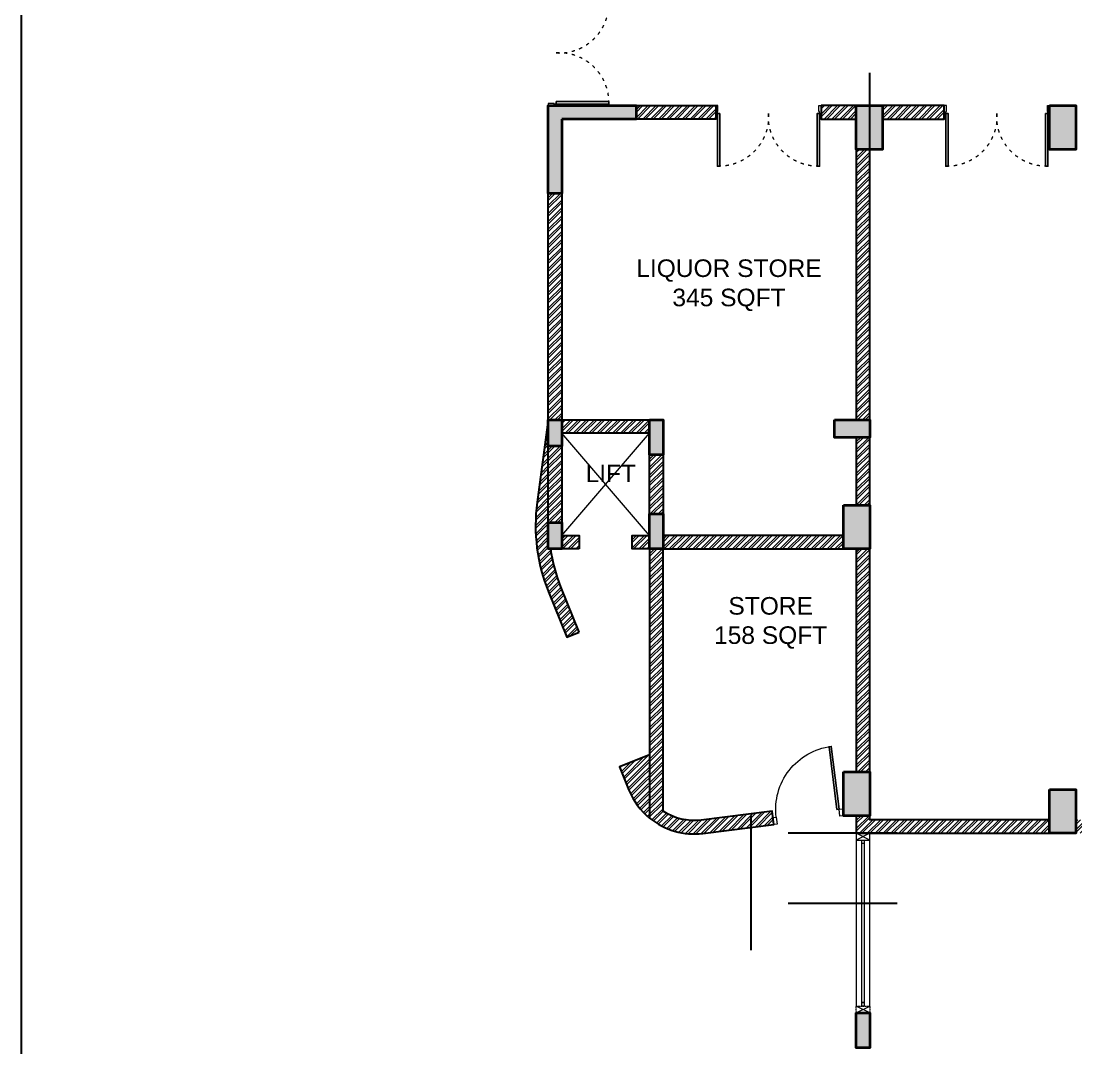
# Model space of a CAD drawing. Header units: millimetres. Extents: x 149548 to 2069915, y -1587483 to -1219800.
# Drawn here: x 1918580 to 1936592, y -1379763 to -1362230 of the extents above; entities that cross this region are included whole.
import ezdxf

# ---------------------------------------------------------------- set-up
doc = ezdxf.new("R2010")
doc.units = ezdxf.units.MM
doc.header["$MEASUREMENT"] = 0
doc.linetypes.add('ACAD_ISO03W100', pattern=[30, 12, -18])
doc.linetypes.add('HIDDEN', pattern=[0.375, 0.25, -0.125])
for name, color, linetype, lineweight in [('BRICK WALL_MOFA', 8, 'Continuous', 30), ('CONCRETE_MOFA', 230, 'Continuous', 40), ('DIMENSION_MOFA', 62, 'HIDDEN', 15), ('DOOR FRAME_MOFA', 42, 'Continuous', 15), ('DOOR SWING_MOFA', 49, 'ACAD_ISO03W100', 5), ('ELEV_GRADE 2_MOFA', 37, 'Continuous', 9), ('NEW BLOCK WORK', 126, 'Continuous', 30), ('TEXT_MOFA', 222, 'Continuous', 18)]:
    doc.layers.add(name, color=color, linetype=linetype, lineweight=lineweight)
doc.layers.add('DOOR  MOFA', color=7, linetype='Continuous')
doc.layers.add('DOOR_MOFA', color=7, linetype='Continuous')
doc.layers.add('HATCH SOLID_MOFA', color=7, linetype='Continuous', lineweight=5, true_color=0x9c9c9c)
doc.layers.add('HATCH_LIGHT_MOFA', color=7, linetype='Continuous', lineweight=5, true_color=0x5b5b5b)
doc.layers.add('WINDOW FRAME_MOFA', color=19, linetype='Continuous', lineweight=15, transparency=0.4)
doc.styles.add('1-100', font='arial.ttf', dxfattribs={"height": 400})
pattern_1 = [(45, (742592.7308303092, -352676.826854702), (-67.35192090801866, 67.35192090801866), []), (45, (742637.6321303092, -352676.826854702), (-67.35192090801866, 67.35192090801866), [])]

# ---------------------------------------------------------------- blocks, each defined once
blk = doc.blocks.new('*U141')
at = {"layer": 'DOOR  MOFA'}
for points in [[(0, 1970), (-1000, 1970), (-1000, 1923.333333333372), (0, 1923.333333333372)], [(0, 30), (-1000, 30), (-1000, 76.66666666662786), (0, 76.66666666662786)]]:
    blk.add_lwpolyline(points, close=True, dxfattribs=at)
at = {"layer": 'DOOR FRAME_MOFA'}
for p, q in [((0, 2000), (150, 2000)), ((0, 0), (150, 0))]:
    blk.add_line(p, q, dxfattribs=at)
at = {"layer": 'DOOR FRAME_MOFA', "ltscale": 5}
for points in [[(0, 2000), (0, 1970), (40.00000000023283, 1970), (40.00000000023283, 1958), (150, 1958), (150, 2000)], [(0, 0), (0, 30), (40.00000000023283, 30), (40.00000000023283, 42), (150, 42), (150, 0)]]:
    blk.add_lwpolyline(points, dxfattribs=at)
at = {"layer": 'DOOR SWING_MOFA', "linetype": 'ACAD_ISO03W100', "ltscale": 5}
for centre, radius, start, end in [((-57.28539328603074, 1941.271613175049), 943.0131844534541, 178.558153858633, 273.4827013654905), ((-57.28539328603074, 58.72838682495058), 943.0131844534537, 86.51729863450956, 181.441846141367)]:
    blk.add_arc(centre, radius, start, end, dxfattribs=at)
blk = doc.blocks.new('*U190')
at = {"layer": 'DOOR  MOFA'}
for points in [[(0, 1970), (-1000, 1970), (-1000, 1923.333333333372), (0, 1923.333333333372)], [(0, 30), (-1000, 30), (-1000, 76.66666666662786), (0, 76.66666666662786)]]:
    blk.add_lwpolyline(points, close=True, dxfattribs=at)
at = {"layer": 'DOOR FRAME_MOFA'}
for p, q in [((0, 2000), (150, 2000)), ((0, 0), (150, 0))]:
    blk.add_line(p, q, dxfattribs=at)
at = {"layer": 'DOOR FRAME_MOFA', "ltscale": 5}
for points in [[(0, 2000), (0, 1970), (40.00000000023283, 1970), (40.00000000023283, 1958), (150, 1958), (150, 2000)], [(0, 0), (0, 30), (40.00000000023283, 30), (40.00000000023283, 42), (150, 42), (150, 0)]]:
    blk.add_lwpolyline(points, dxfattribs=at)
at = {"layer": 'DOOR SWING_MOFA', "linetype": 'ACAD_ISO03W100', "ltscale": 5}
for centre, radius, start, end in [((-57.28539328603074, 1941.271613175049), 943.0131844534541, 178.5581538586324, 273.4827013654905), ((-57.28539328603074, 58.72838682495058), 943.0131844534537, 86.51729863450953, 181.4418461413676)]:
    blk.add_arc(centre, radius, start, end, dxfattribs=at)
blk = doc.blocks.new('*U191')
at = {"layer": 'DOOR FRAME_MOFA'}
for points in [[(-950, -50), (-1000, -50), (-1000, -150), (-950, -150)], [(0, -50), (-50, -50), (-50, -150), (0, -150)]]:
    blk.add_lwpolyline(points, close=True, dxfattribs=at)
at = {"layer": 'DOOR SWING_MOFA', "linetype": 'Continuous', "ltscale": 0.01}
blk.add_arc((-50.00039734644815, -150.0003973463317), 899.9996026537049, 179.9999747069557, 270.0000252930442, dxfattribs=at)
at = {"layer": 'DOOR_MOFA'}
blk.add_lwpolyline([(-50, -150), (-80, -150), (-80, -1050), (-50, -1050)], close=True, dxfattribs=at)
blk = doc.blocks.new('AL FRAME 50X100_MOFA^-flat-17')
blk.add_lwpolyline([(247.25, 0), (17.25, 0), (17.25, 115), (247.25, 115)], close=True)
at = {"layer": 'HATCH_LIGHT_MOFA'}
for p, q in [((247.25, 0), (17.25, 115)), ((17.25, 0), (247.25, 115))]:
    blk.add_line(p, q, dxfattribs=at)
blk = doc.blocks.new('FIXED WINDOW_MOFA^2')
at = {"layer": 'ELEV_GRADE 2_MOFA'}
blk.add_lwpolyline([(-6753.34101003455, 11489.59617654956), (-6753.34101003455, 11547.09617654956), (-6711.94101003441, 11547.09617654956), (-6711.94101003441, 11489.59617654956)], close=True, dxfattribs=at)
at = {"layer": 'WINDOW FRAME_MOFA'}
for points in [[(-6617.641010034597, 11489.59617654956), (-6617.641010034597, 14439.39618083497), (-6847.641010034597, 14439.39618083497), (-6847.641010034597, 11489.59617654956)], [(-6617.640984382015, 14439.39618083497), (-6847.640984382015, 14324.39618083497), (-6617.640984382015, 14324.39618083497), (-6847.640984382015, 14439.39618083497)], [(-6711.94101003441, 14324.39618083497), (-6711.94101003441, 11547.09617654956), (-6753.34101003455, 11547.09617654956), (-6753.34101003455, 14324.39618083497)]]:
    blk.add_lwpolyline(points, dxfattribs=at)
blk.add_lwpolyline([(-6753.340984381968, 14266.89618083497), (-6753.340984381968, 14324.39618083497), (-6711.940984381828, 14324.39618083497), (-6711.940984381828, 14266.89618083497)], close=True, dxfattribs=at)
at = {"layer": 'DIMENSION_MOFA'}
blk.add_blockref('AL FRAME 50X100_MOFA^-flat-17', (-6864.891010034597, 11374.59617654956), dxfattribs=at)

msp = doc.modelspace()

# ---------------------------------------------------------------- hatches: boundary and pattern name
at = {"layer": 'HATCH SOLID_MOFA'}
h = msp.add_hatch(dxfattribs=at)
h.set_pattern_fill('ANSI32', color=256, scale=10)
h.set_pattern_definition(pattern_1)
h.paths.add_polyline_path([(1927812.07479021, -1369038.301634466), (1927812.074790265, -1365173.301634466), (1927582.07479021, -1365173.301634466), (1927582.07479021, -1369038.301634466)])
h.paths.add_polyline_path([(1930442.07479021, -1363673.301634466), (1929082.074790211, -1363673.301634466), (1929082.074790211, -1363903.301634466), (1930442.07479021, -1363903.301634466), (1930442.07479021, -1363803.301634466)])
h = msp.add_hatch(dxfattribs=at)
h.set_pattern_fill('ANSI32', color=256, scale=10)
h.set_pattern_definition(pattern_1)
h.paths.add_polyline_path([(1932842.07479021, -1363673.301634466), (1932242.07479021, -1363673.301634466), (1932242.07479021, -1363903.301634466), (1932842.07479021, -1363903.301634466)])
h = msp.add_hatch(dxfattribs=at)
h.set_pattern_fill('ANSI32', color=256, scale=10)
h.set_pattern_definition(pattern_1)
h.paths.add_polyline_path([(1934342.074790265, -1363673.301634468), (1933292.074790265, -1363673.301634466), (1933292.074790265, -1363903.301634466), (1934342.074790265, -1363903.301634468)])
h = msp.add_hatch(dxfattribs=at)
h.set_pattern_fill('ANSI32', color=256, scale=10)
h.set_pattern_definition(pattern_1)
h.paths.add_polyline_path([(1933072.07479021, -1364423.301634468), (1932842.07479021, -1364423.301634468), (1932842.07479021, -1369038.301634466), (1933072.07479021, -1369038.301634466)])
h = msp.add_hatch(dxfattribs=at)
h.set_pattern_fill('ANSI32', color=256, scale=10)
h.set_pattern_definition(pattern_1)
edge = h.paths.add_edge_path()
edge.add_line((1927392.053004344, -1370446.998157381), (1927581.952068498, -1369038.285091184))
edge.add_line((1927581.952068498, -1369038.285091184), (1927582.07479021, -1369488.301634466))
edge.add_line((1927582.07479021, -1369488.301634466), (1927582.07479021, -1371243.301634466))
edge.add_line((1927582.07479021, -1371243.301634466), (1927623.5439137, -1371243.301634466))
edge.add_arc((1930365.166915981, -1370847.80419779), 2770.002691163075, 188.2086708239742, 202.0969993866891)
edge.add_line((1927798.625540951, -1371889.812009331), (1927585.525100513, -1371976.332104703))
edge.add_arc((1930365.161099465, -1370847.78271656), 3000.000001357815, 172.3226251040928, 202.0974563341272, ccw=False)
edge = h.paths.add_edge_path()
edge.add_line((1929542.074764503, -1375722.196904646), (1929542.074764503, -1371243.301634468))
edge.add_line((1929542.074764503, -1371243.301634468), (1929312.074764503, -1371243.301634468))
edge.add_line((1929312.074764503, -1371243.301634468), (1929312.074764503, -1375838.545175384))
edge.add_arc((1930071.489369523, -1374909.41146182), 1200.000000000097, 230.7396279160825, 277.1631962533581)
edge.add_line((1930221.124481071, -1376100.045466622), (1931431.440785463, -1375947.93674599))
edge.add_line((1931431.440785463, -1375947.93674599), (1931402.760722472, -1375719.731895058))
edge.add_line((1931402.760722472, -1375719.731895058), (1930192.444417962, -1375871.84061571))
edge.add_arc((1930071.48936946, -1374909.411461829), 969.9999999990829, 236.9214534767004, 277.1631962534019, ccw=False)
edge = h.paths.add_edge_path()
edge.add_line((1929312.074764503, -1374756.781619495), (1928798.968379944, -1374965.103301348))
edge.add_line((1928798.968379944, -1374965.103301348), (1928959.632946142, -1375360.826230948))
edge.add_arc((1930071.489369524, -1374909.411461819), 1200.000000001505, 202.0971994010804, 230.7396279160468)
edge.add_line((1929312.074764503, -1375838.545175384), (1929312.074764503, -1375512.892578166))
edge.add_line((1929312.074764503, -1375512.892578166), (1929312.074764503, -1375274.305066851))
edge.add_line((1929312.074764503, -1375274.305066851), (1929312.074764503, -1374756.781619495))
h.paths.add_polyline_path([(1927898.965101335, -1372748.361038339), (1928112.070915805, -1372661.839874261), (1927798.625540952, -1371889.812009331), (1927585.520114468, -1371976.334129068)])
h = msp.add_hatch(dxfattribs=at)
h.set_pattern_fill('ANSI32', color=256, scale=10)
h.set_pattern_definition(pattern_1)
h.paths.add_polyline_path([(1929312.07479021, -1369038.301634466), (1927812.07479021, -1369038.301634466), (1927812.07479021, -1369268.301634466), (1929312.07479021, -1369268.301634466)])
h = msp.add_hatch(dxfattribs=at)
h.set_pattern_fill('ANSI32', color=256, scale=10)
h.set_pattern_definition(pattern_1)
h.paths.add_polyline_path([(1933072.07479021, -1371243.301634468), (1932842.07479021, -1371243.301634468), (1932842.07479021, -1375048.301634468), (1933072.07479021, -1375048.301634468)])
h.paths.add_polyline_path([(1932842.07479021, -1369338.301634468), (1932842.07479021, -1370493.301634468), (1933072.07479021, -1370493.301634468), (1933072.07479021, -1369338.301634468)])
h = msp.add_hatch(dxfattribs=at)
h.set_pattern_fill('ANSI32', color=256, scale=10)
h.set_pattern_definition(pattern_1)
h.paths.add_polyline_path([(1927582.07479021, -1369488.301634466), (1927812.07479021, -1369488.301634466), (1927812.07479021, -1370793.301634466), (1927582.07479021, -1370793.301634466), (1927582.07479021, -1369690.801634466)])
h = msp.add_hatch(dxfattribs=at)
h.set_pattern_fill('ANSI32', color=256, scale=10)
h.set_pattern_definition(pattern_1)
h.paths.add_polyline_path([(1929312.07479021, -1369638.301634468), (1929312.07479021, -1370643.301634468), (1929542.074790259, -1370643.301634468), (1929542.074790265, -1369638.301634468)])
h = msp.add_hatch(dxfattribs=at)
h.set_pattern_fill('ANSI32', color=256, scale=10)
h.set_pattern_definition(pattern_1)
h.paths.add_polyline_path([(1929012.07479021, -1371013.301634467), (1929012.07479021, -1371243.301634467), (1929312.07479021, -1371243.301634466), (1929312.07479021, -1371013.301634466)])
h.paths.add_polyline_path([(1928112.07479021, -1371243.301634466), (1928112.07479021, -1371013.301634466), (1927812.07479021, -1371013.301634466), (1927812.07479021, -1371243.301634466)])
h = msp.add_hatch(dxfattribs=at)
h.set_pattern_fill('ANSI32', color=256, scale=10)
h.set_pattern_definition([(45, (2011383.146507364, -1368849.381890704), (-67.35192090801866, 67.35192090801866), []), (45, (2011428.047807364, -1368849.381890704), (-67.35192090801866, 67.35192090801866), [])])
h.paths.add_polyline_path([(1929542.074764503, -1371243.301634468), (1932622.074790265, -1371243.301634468), (1932622.074790265, -1371013.301634468), (1929542.074764503, -1371013.301634468)])
h = msp.add_hatch(dxfattribs=at)
h.set_pattern_fill('ANSI32', color=256, scale=10)
h.set_pattern_definition(pattern_1)
h.paths.add_polyline_path([(1932842.07479021, -1376098.301634468), (1936142.074790265, -1376098.301634468), (1936142.074777438, -1375868.301634468), (1933072.074777384, -1375868.301634468), (1933072.074764557, -1375798.301647265), (1932842.074764557, -1375798.301621613)])
h.paths.add_polyline_path([(1938842.074764557, -1376098.301634468), (1938842.074764557, -1375868.301634468), (1936592.074790265, -1375868.301634468), (1936592.074790265, -1376098.301634468)])
h.paths.add_polyline_path([(1939667.074777411, -1376098.301634468), (1939667.074777411, -1375868.301634468), (1939292.074790265, -1375868.301634468), (1939292.074790265, -1376098.301634468)])
h.paths.add_polyline_path([(1941467.074777411, -1375868.301634468), (1941467.074777411, -1376098.301634468), (1941842.074764557, -1376098.301634468), (1941842.074764557, -1375868.301634468)])
at = {"layer": 'HATCH_LIGHT_MOFA', "true_color": 0x525252}
h = msp.add_hatch(color=251, dxfattribs=at)
h.dxf.hatch_style = 1
h.paths.add_polyline_path([(1929082.074790138, -1355473.301634576), (1929082.074790138, -1356073.301634576), (1928852.074790154, -1356073.301634576), (1928852.074790154, -1355473.301634576)])
h.paths.add_polyline_path([(1941692.074790318, -1352333.298116949), (1942292.074790318, -1352333.298116949), (1942292.074790318, -1352563.298116932), (1941692.074790318, -1352563.298116932)])
h.paths.add_polyline_path([(1937422.074790319, -1352333.298116949), (1938022.074790319, -1352333.298116949), (1938022.074790319, -1352563.298116932), (1937422.074790319, -1352563.298116932)])
h.paths.add_polyline_path([(1932842.074790226, -1352333.298116932), (1933442.074790226, -1352333.298116932), (1933442.074790226, -1352563.298116915), (1932842.074790226, -1352563.298116915)])
h.paths.add_polyline_path([(1928852.074790264, -1352333.298116949), (1929452.074790264, -1352333.298116949), (1929452.074790264, -1352563.298116932), (1928852.074790264, -1352563.298116932)])
h.paths.add_polyline_path([(1941992.074790264, -1355473.301634467), (1942292.074790264, -1355473.301634467), (1942292.074790264, -1356173.301634467), (1941992.074790264, -1356173.301634467)])
h.paths.add_polyline_path([(1938852.074790264, -1355473.301634467), (1939152.074790264, -1355473.301634467), (1939152.074790264, -1356173.301635372), (1938852.074790264, -1356173.301635372)])
h.paths.add_polyline_path([(1936292.074790264, -1355473.301634467), (1936592.074790264, -1355473.301634467), (1936592.074790264, -1356173.301635372), (1936292.074790264, -1356173.301635372)])
h.paths.add_polyline_path([(1932842.074790264, -1355473.301634467), (1933142.074790264, -1355473.301634467), (1933142.074790264, -1356173.301634467), (1932842.074790264, -1356173.301634467)])
h.paths.add_polyline_path([(1945682.07479028, -1352333.298116951), (1946282.07479028, -1352333.298116951), (1946282.07479028, -1352563.298116934), (1945682.07479028, -1352563.298116934)])
h.paths.add_polyline_path([(1946282.074790172, -1355473.301634576), (1946282.074790172, -1356073.301634576), (1946052.074790188, -1356073.301634576), (1946052.074790188, -1355473.301634576)])
h.paths.add_polyline_path([(1939842.07479021, -1395533.301634457), (1939842.07479021, -1395233.301634457), (1939542.07479021, -1395233.301634457), (1939542.07479021, -1395533.301634457)])
h.paths.add_polyline_path([(1942292.07479021, -1395533.301634457), (1942292.07479021, -1395233.301634457), (1941992.07479021, -1395233.301634457), (1941992.07479021, -1395533.301634457)])
h.paths.add_polyline_path([(1945392.07479021, -1395533.301634457), (1945392.07479021, -1395233.301634457), (1945692.07479021, -1395233.301634457), (1945692.07479021, -1395533.301634457)])
h.paths.add_polyline_path([(1947274.671727188, -1402133.301634465), (1947605.570050905, -1402133.301634465), (1947459.631537233, -1402433.301632984), (1947118.277949755, -1402433.301634467)])
h.paths.add_polyline_path([(1945392.07479021, -1402133.301634465), (1945692.074790264, -1402133.301634465), (1945692.074790264, -1402433.301634467), (1945392.07479021, -1402433.301634467)])
h.paths.add_polyline_path([(1941464.361613536, -1402133.301634467), (1941132.965225302, -1402133.301633179), (1940974.702537601, -1402433.301635711), (1941317.051398646, -1402433.301634465)])
h.paths.add_polyline_path([(1939142.413323825, -1402133.301634467), (1939473.809712058, -1402133.301633179), (1939632.07239976, -1402433.301635711), (1939289.723538714, -1402433.301634465)])
h.paths.add_polyline_path([(1938677.810551396, -1399133.301632067), (1938977.810551396, -1399133.301632067), (1938957.5889147, -1399433.301634465), (1938657.259332218, -1399433.301636875)])
h.paths.add_polyline_path([(1939542.074790264, -1399133.301634467), (1939842.074790264, -1399133.301634467), (1939842.074790264, -1399433.301634467), (1939542.074790264, -1399433.301634467)])
h.paths.add_polyline_path([(1941992.07479021, -1399133.301634465), (1942292.074790264, -1399133.301634465), (1942292.074790264, -1399433.301634297), (1941992.07479021, -1399433.301634297)])
h.paths.add_polyline_path([(1945392.07479021, -1399133.301634465), (1945692.074790264, -1399133.301634465), (1945692.074790264, -1399433.301634467), (1945392.07479021, -1399433.301634467)])
h.paths.add_polyline_path([(1947842.074790264, -1397633.301634467), (1948142.074790264, -1397633.301634467), (1948142.074790264, -1399433.301634465), (1947842.074790264, -1399433.301634465)])
h.paths.add_polyline_path([(1947842.074790264, -1393733.301634467), (1948142.07479021, -1393733.301634467), (1948142.07479021, -1395533.301634457), (1947842.074790264, -1395533.301634457)])
h.paths.add_polyline_path([(1947842.07479021, -1389833.301634467), (1948142.07479021, -1389833.301634467), (1948142.07479021, -1391633.301634467), (1947842.07479021, -1391633.301634467)])
h.paths.add_polyline_path([(1945392.07479021, -1391333.301634466), (1945692.074790264, -1391333.301634466), (1945692.074790264, -1391633.301634465), (1945392.07479021, -1391633.301634465)])
h.paths.add_polyline_path([(1941992.074790264, -1391333.301634465), (1942292.07479021, -1391333.301634465), (1942292.07479021, -1391633.301634465), (1941992.074790264, -1391633.301634465)])
h.paths.add_polyline_path([(1939542.07479021, -1391333.301634467), (1939842.07479021, -1391333.301634467), (1939842.07479021, -1391633.301634465), (1939542.07479021, -1391633.301634465)])
h.paths.add_polyline_path([(1952245.9255281, -1375348.301634465), (1952695.9255281, -1375348.301634465), (1952695.9255281, -1376098.301634467), (1952245.9255281, -1376098.301634467)])
h.paths.add_polyline_path([(1947912.074790264, -1375348.301634465), (1948362.074790264, -1375348.301634465), (1948362.074790264, -1376098.301634467), (1947912.074790264, -1376098.301634467)])
h.paths.add_polyline_path([(1941842.074790264, -1375348.301634465), (1942292.074790264, -1375348.301634465), (1942292.074790264, -1376098.301634467), (1941842.074790264, -1376098.301634467)])
h.paths.add_polyline_path([(1938842.074790264, -1375348.301634465), (1939292.074790264, -1375348.301634465), (1939292.074790264, -1376098.301634467), (1938842.074790264, -1376098.301634467)])
h.paths.add_polyline_path([(1936142.074790264, -1375348.301634465), (1936592.074790264, -1375348.301634465), (1936592.074790264, -1376098.301634467), (1936142.074790264, -1376098.301634467)])
h.paths.add_polyline_path([(1929312.074790264, -1369038.301634465), (1929542.074790264, -1369038.301634465), (1929542.074790264, -1369638.301634467), (1929312.074790264, -1369638.301634467)])
h.paths.add_polyline_path([(1927581.949838409, -1369038.301634467), (1927812.07479021, -1369038.301634467), (1927812.07479021, -1369488.301634467), (1927581.949838409, -1369488.301634467)])
h.paths.add_polyline_path([(1932472.07479021, -1369038.301634465), (1933072.074790266, -1369038.301634465), (1933072.074790266, -1369338.301634467), (1932472.07479021, -1369338.301634467)])
h.paths.add_polyline_path([(1932622.074790264, -1370493.301634467), (1933072.074790266, -1370493.301634467), (1933072.074790266, -1371243.301634467), (1932622.074790264, -1371243.301634467)])
h.paths.add_polyline_path([(1929312.07479021, -1370643.301634467), (1929542.07479021, -1370643.301634467), (1929542.07479021, -1371243.301634467), (1929312.07479021, -1371243.301634467)])
h.paths.add_polyline_path([(1927582.07479021, -1370793.301634467), (1927812.074790264, -1370793.301634467), (1927812.074790264, -1371243.301634467), (1927582.07479021, -1371243.301634467)])
h.paths.add_polyline_path([(1932622.074790264, -1375048.301634467), (1933072.074790264, -1375048.301634467), (1933072.074790264, -1375798.301634438), (1932622.074790264, -1375798.301634438)])
h.paths.add_polyline_path([(1932842.07479021, -1379163.101664432), (1933072.074790264, -1379163.101664432), (1933072.074790264, -1379763.101664432), (1932842.07479021, -1379763.101664432)])
h.paths.add_polyline_path([(1932842.07479021, -1383268.301634467), (1933292.074790264, -1383268.301634467), (1933292.074790264, -1384018.301634467), (1932842.07479021, -1384018.301634467)])
h.paths.add_polyline_path([(1942062.07479021, -1383418.301634467), (1942292.074790264, -1383418.301634467), (1942292.074790264, -1384018.301634467), (1942062.07479021, -1384018.301634467)])
h.paths.add_polyline_path([(1942062.074790264, -1380793.301634467), (1942292.07479021, -1380793.301634467), (1942292.07479021, -1381818.301634465), (1942062.074790264, -1381818.301634465)])
h.paths.add_polyline_path([(1939542.074790264, -1380793.301634467), (1939772.07479021, -1380793.301634467), (1939772.07479021, -1384018.301634467), (1939542.074790264, -1384018.301634467)])
h.paths.add_polyline_path([(1939542.07479021, -1386003.301634467), (1940142.074790264, -1386003.301634467), (1940142.074790264, -1386233.301634465), (1939542.07479021, -1386233.301634465)])
h.paths.add_polyline_path([(1941692.074790264, -1386003.301634467), (1942292.07479021, -1386003.301634467), (1942292.07479021, -1386233.301634467), (1941692.074790264, -1386233.301634467)])
h.paths.add_polyline_path([(1947542.07479021, -1386003.301634525), (1948142.074790264, -1386003.301634525), (1948142.074790264, -1386233.301634465), (1947542.07479021, -1386233.301634465)])
h.paths.add_polyline_path([(1945392.074790264, -1386003.301634467), (1945992.07479021, -1386003.301634467), (1945992.07479021, -1386233.301634467), (1945392.074790264, -1386233.301634467)])
h.paths.add_polyline_path([(1945392.07479021, -1383418.301634465), (1945992.074790264, -1383418.301634465), (1945992.074790264, -1383648.301634467), (1945392.07479021, -1383648.301634467)])
h.paths.add_polyline_path([(1947912.074790264, -1380793.301634467), (1948142.074790264, -1380793.301634467), (1948142.074790264, -1384018.301634467), (1947912.074790264, -1384018.301634467)])
h.paths.add_polyline_path([(1952245.932845567, -1363673.301634467), (1952695.932845567, -1363673.301634467), (1952695.932845567, -1364423.301634467), (1952245.932845567, -1364423.301634467)])
h.paths.add_polyline_path([(1947912.074790264, -1363673.301634465), (1948362.074790264, -1363673.301634465), (1948362.074790264, -1364423.301634467), (1947912.074790264, -1364423.301634467)])
h.paths.add_polyline_path([(1941842.074790264, -1363673.301634467), (1942292.074790264, -1363673.301634467), (1942292.074790264, -1364423.301634467), (1941842.074790264, -1364423.301634467)])
h.paths.add_polyline_path([(1938842.074790264, -1363673.301634465), (1939292.354257888, -1363673.301634465), (1939292.354257888, -1364423.301634467), (1938842.074790264, -1364423.301634467)])
h.paths.add_polyline_path([(1936142.074790264, -1363673.301634467), (1936592.074790264, -1363673.301634467), (1936592.074790264, -1364423.301634467), (1936142.074790264, -1364423.301634467)])
h.paths.add_polyline_path([(1932842.07479021, -1363673.301634465), (1933292.074790264, -1363673.301634465), (1933292.074790264, -1364423.301634467), (1932842.07479021, -1364423.301634467)])
h.paths.add_polyline_path([(1927812.074790264, -1363903.301634467), (1927812.074790264, -1365173.301634467), (1927582.07479021, -1365173.301634467), (1927582.07479021, -1363673.301634465), (1929082.074790264, -1363673.301634465), (1929082.074790264, -1363903.301634467)])
h.paths.add_polyline_path([(1952465.932845567, -1360943.301634538), (1953177.074790264, -1360943.301634538), (1953177.074790264, -1361173.301634521), (1952465.932845567, -1361173.301634521)])
h.paths.add_polyline_path([(1946052.074790356, -1360943.301634538), (1946652.074790356, -1360943.301634538), (1946652.074790356, -1361173.301634521), (1946052.074790356, -1361173.301634521)])
h.paths.add_polyline_path([(1942292.07479021, -1359602.926191361), (1942292.07479021, -1360202.926191361), (1942062.074790226, -1360202.926191361), (1942062.074790226, -1359602.926191361)])
h.paths.add_polyline_path([(1933072.074790131, -1359602.926191361), (1933072.074790131, -1360202.926191361), (1932842.074790147, -1360202.926191361), (1932842.074790147, -1359602.926191361)])
h.paths.add_polyline_path([(1929082.074790228, -1360573.301634578), (1929082.074790228, -1361173.301634578), (1928852.074790245, -1361173.301634578), (1928852.074790245, -1360573.301634578)])
h.paths.add_polyline_path([(1974582.074790264, -1370063.301634467), (1975032.354257888, -1370063.301634467), (1975032.354257888, -1370813.301634467), (1974582.074790264, -1370813.301634467)])
h.paths.add_polyline_path([(1965472.07479021, -1370063.301634467), (1965922.633725512, -1370063.301634467), (1965922.633725512, -1370813.301634467), (1965472.07479021, -1370813.301634467)])
h.paths.add_polyline_path([(1956802.074790264, -1370063.301634467), (1957252.07479021, -1370063.301634467), (1957252.07479021, -1370813.301634467), (1956802.074790264, -1370813.301634467)])
h.paths.add_polyline_path([(1957177.074790263, -1385298.301634467), (1956802.07479021, -1385298.301634467), (1956802.07479021, -1385898.301634406), (1957177.074790263, -1385898.301634406)])
h.paths.add_polyline_path([(1974582.196409766, -1375348.301634465), (1975032.56300661, -1375348.301634465), (1975032.56300661, -1376098.301634467), (1974582.196409766, -1376098.301634467)])
h.paths.add_polyline_path([(1965472.354257888, -1375348.301634467), (1965922.074790264, -1375348.301634467), (1965922.074790264, -1376098.301634467), (1965472.354257888, -1376098.301634467)])
h.paths.add_polyline_path([(1956802.074790264, -1375348.301634465), (1957252.354257888, -1375348.301634465), (1957252.354257888, -1376098.301634467), (1956802.074790264, -1376098.301634467)])
h.paths.add_polyline_path([(1957252.074790207, -1382033.30163447), (1956802.074790207, -1382033.30163447), (1956802.074790207, -1381283.301634526), (1957252.354257888, -1381283.301634526)])
h.paths.add_polyline_path([(1965472.074790264, -1382033.301634526), (1965922.074790264, -1382033.301634526), (1965922.074790264, -1381283.301634583), (1965472.354257888, -1381283.301634583)])
h.paths.add_polyline_path([(1975032.074790264, -1382033.301634472), (1974582.074790264, -1382033.301634472), (1974582.074790264, -1381283.301634528), (1975032.354257888, -1381283.301634528)])
h.paths.add_polyline_path([(1983472.074790264, -1381283.301634527), (1983847.074790264, -1381283.301634527), (1983847.074790264, -1382033.301634525), (1983472.074790264, -1382033.301634525)])
h.paths.add_polyline_path([(1983472.07479021, -1378575.197298387), (1983702.074790263, -1378575.197298387), (1983702.074790263, -1379175.197298387), (1983472.07479021, -1379175.197298387)])
h.paths.add_polyline_path([(1988272.074790263, -1378575.197298387), (1988502.074790263, -1378575.197298387), (1988502.074790263, -1379175.197298387), (1988272.074790263, -1379175.197298387)])
h.paths.add_polyline_path([(1988272.074790264, -1381433.301634467), (1988502.074790264, -1381433.301634467), (1988502.074790264, -1382033.301634525), (1988272.074790264, -1382033.301634525)])
h.paths.add_polyline_path([(1988272.07479021, -1375348.301634467), (1988502.074789782, -1375348.301634467), (1988502.074789782, -1375948.301634467), (1988272.07479021, -1375948.301634467)])
h.paths.add_polyline_path([(1983472.07479021, -1375348.301634467), (1983847.074790264, -1375348.301634467), (1983847.074790264, -1376098.301634467), (1983472.07479021, -1376098.301634467)])
h.paths.add_polyline_path([(1983472.041495745, -1370063.301634467), (1983847.074790264, -1370063.301634467), (1983847.074790264, -1370813.301634467), (1983472.041495745, -1370813.301634467)])
h.paths.add_polyline_path([(1988272.074790264, -1370213.301634465), (1988502.074790264, -1370213.301634465), (1988502.074790264, -1370813.301634467), (1988272.074790264, -1370813.301634467)])
h.paths.add_polyline_path([(1988272.074790264, -1365533.301634467), (1988502.074789782, -1365533.301634467), (1988502.074789782, -1366133.321533051), (1988272.074790264, -1366133.321533051)])
h.paths.add_polyline_path([(1988272.074790264, -1363673.301634465), (1988502.074789782, -1363673.301634465), (1988502.074789782, -1364273.301634467), (1988272.074790264, -1364273.301634467)])
h.paths.add_polyline_path([(1985872.074790264, -1363673.301634465), (1986102.07479021, -1363673.301634465), (1986102.07479021, -1364423.301634467), (1985872.074790264, -1364423.301634467)])
h.paths.add_polyline_path([(1985872.07479021, -1365383.301634467), (1986102.074790264, -1365383.301634467), (1986102.074790264, -1366133.301634467), (1985872.07479021, -1366133.301634467)])
h.paths.add_polyline_path([(1983472.074790264, -1363673.301634467), (1983702.07479021, -1363673.301634467), (1983702.07479021, -1366133.301634467), (1983472.074790264, -1366133.301634467)])
h.paths.add_polyline_path([(1975032.074790264, -1363673.301634467), (1974582.074790264, -1363673.301634467), (1974582.074790264, -1364423.301634469), (1975032.074790264, -1364423.301634469), (1975032.074790264, -1363903.30163447)])
h.paths.add_polyline_path([(1965472.074790264, -1363673.301634465), (1965922.074790264, -1363673.301634465), (1965922.074790264, -1364423.301634467), (1965472.074790264, -1364423.301634467)])
h.paths.add_polyline_path([(1956802.07479021, -1363673.301634467), (1957252.074790264, -1363673.301634467), (1957252.074790264, -1364423.301634467), (1956802.07479021, -1364423.301634467)])
h.paths.add_polyline_path([(1957825.920944111, -1360943.30163462), (1958425.920944111, -1360943.30163462), (1958425.920944111, -1361173.301634604), (1957825.920944111, -1361173.301634604)])

# ---------------------------------------------------------------- linework, layer by layer
at = {"layer": 'BRICK WALL_MOFA'}
msp.add_line((1929312.07479021, -1371013.301634466), (1929312.07479021, -1371243.301634466), dxfattribs=at)
for points in [[(1929082.07479021, -1363673.301634466), (1930442.07479021, -1363673.301634466), (1930442.07479021, -1363903.301634466), (1929082.07479021, -1363903.301634466)], [(1932242.07479021, -1363673.301634466), (1932242.07479021, -1363903.301634466), (1932842.07479021, -1363903.301634466), (1932842.07479021, -1363673.301634466)], [(1933292.074790265, -1363673.301634466), (1933292.074790265, -1363903.301634466), (1934342.074790265, -1363903.301634468), (1934342.074790265, -1363673.301634468), (1933465.25437549, -1363673.301634466)], [(1933072.07479021, -1364423.301634468), (1932842.07479021, -1364423.301634468), (1932842.07479021, -1369038.301634466), (1933072.07479021, -1369038.301634466)], [(1927582.07479021, -1365173.301634466), (1927812.07479021, -1365173.301634466), (1927812.07479021, -1369038.301634466), (1927582.07479021, -1369038.301634466)], [(1929312.074790265, -1369268.301634466), (1927812.07479021, -1369268.301634466), (1927812.07479021, -1369038.301634466), (1929312.074790265, -1369038.301634466)], [(1932842.07479021, -1370493.301634468), (1933072.07479021, -1370493.301634468), (1933072.07479021, -1369338.301634468), (1932842.07479021, -1369338.301634468)], [(1927582.07479021, -1369488.301634468), (1927812.07479021, -1369488.301634468), (1927812.07479021, -1370793.301634468), (1927582.07479021, -1370793.301634468)], [(1929542.07479021, -1370643.301634468), (1929312.07479021, -1370643.301634468), (1929312.07479021, -1369638.301634468), (1929542.07479021, -1369638.301634468)], [(1928112.07479021, -1371243.301634466), (1927812.07479021, -1371243.301634466), (1927812.07479021, -1371013.301634466), (1928112.07479021, -1371013.301634466)], [(1929542.074764503, -1371243.301634468), (1932622.074790265, -1371243.301634468), (1932622.074790265, -1371013.301634468), (1929542.074764503, -1371013.301634468)], [(1933072.07479021, -1371243.301634468), (1932842.07479021, -1371243.301634468), (1932842.07479021, -1375048.301634468), (1933072.07479021, -1375048.301634468)], [(1932842.074764557, -1375798.301647265), (1932842.074764557, -1376098.301634468), (1936142.074790265, -1376098.301634468), (1936142.074790265, -1375868.301634468), (1933072.074764557, -1375868.301634468), (1933072.074764557, -1375798.301647265)]]:
    msp.add_lwpolyline(points, close=True, dxfattribs=at)
msp.add_lwpolyline([(1928112.074764503, -1372661.838311686), (1927798.625854145, -1371889.798475504, -0.06067242811646382), (1927623.543913701, -1371243.301634468), (1927582.07479021, -1371243.301634468), (1927582.07479021, -1369037.374714503), (1927392.053004314, -1370446.998157605, 0.1306519734294833), (1927585.520039634, -1371976.319639593), (1927898.968950013, -1372748.359475772)], format="xyb", close=True, dxfattribs=at)
msp.add_lwpolyline([(1929312.07479021, -1371243.301634466), (1929012.07479021, -1371243.301634466), (1929012.07479021, -1371013.301634466), (1929312.07479021, -1371013.301634466)], dxfattribs=at)
for points in [[(1929312.074764503, -1371243.301634468), (1929312.074764503, -1375838.545175384, 0.2053776919290726), (1930221.124481071, -1376100.045466622), (1931431.440785463, -1375947.93674599), (1931402.760722472, -1375719.731895058), (1930192.444417962, -1375871.84061571, -0.177414780340256), (1929542.074764503, -1375722.196904646), (1929542.074764503, -1371243.301634468)], [(1929312.074790264, -1374756.781609036), (1929012.074777357, -1374878.581900595), (1928798.968962922, -1374965.103064659), (1928959.632946142, -1375360.826230948, 0.1256309312424145), (1929312.074764503, -1375838.545175384)]]:
    msp.add_lwpolyline(points, format="xyb", dxfattribs=at)
at = {"layer": 'CONCRETE_MOFA'}
for points in [[(1927812.074790264, -1363903.301634467), (1927812.074790264, -1365173.301634467), (1927582.07479021, -1365173.301634467), (1927582.07479021, -1363673.301634465), (1929082.074790264, -1363673.301634465), (1929082.074790264, -1363903.301634467)], [(1932842.07479021, -1363673.301634465), (1933292.074790264, -1363673.301634465), (1933292.074790264, -1364423.301634467), (1932842.07479021, -1364423.301634467)], [(1936142.074790264, -1363673.301634467), (1936592.074790264, -1363673.301634467), (1936592.074790264, -1364423.301634467), (1936142.074790264, -1364423.301634467)], [(1927581.949838409, -1369038.301634467), (1927812.07479021, -1369038.301634467), (1927812.07479021, -1369488.301634467), (1927581.949838409, -1369488.301634467)], [(1929312.074790264, -1369038.301634465), (1929542.074790264, -1369038.301634465), (1929542.074790264, -1369638.301634467), (1929312.074790264, -1369638.301634467)], [(1932472.07479021, -1369038.301634465), (1933072.074790266, -1369038.301634465), (1933072.074790266, -1369338.301634467), (1932472.07479021, -1369338.301634467)], [(1932622.074790264, -1370493.301634467), (1933072.074790266, -1370493.301634467), (1933072.074790266, -1371243.301634467), (1932622.074790264, -1371243.301634467)], [(1929312.07479021, -1370643.301634467), (1929542.07479021, -1370643.301634467), (1929542.07479021, -1371243.301634467), (1929312.07479021, -1371243.301634467)], [(1927582.07479021, -1370793.301634467), (1927812.074790264, -1370793.301634467), (1927812.074790264, -1371243.301634467), (1927582.07479021, -1371243.301634467)], [(1932622.074790264, -1375048.301634467), (1933072.074790264, -1375048.301634467), (1933072.074790264, -1375798.301634438), (1932622.074790264, -1375798.301634438)], [(1936142.074790264, -1375348.301634465), (1936592.074790264, -1375348.301634465), (1936592.074790264, -1376098.301634467), (1936142.074790264, -1376098.301634467)], [(1932842.07479021, -1379163.101664432), (1933072.074790264, -1379163.101664432), (1933072.074790264, -1379763.101664432), (1932842.07479021, -1379763.101664432)]]:
    msp.add_lwpolyline(points, close=True, dxfattribs=at)
at = {"layer": 'HATCH_LIGHT_MOFA', "ltscale": 0.5}
for p, q in [((1927812.07479021, -1371013.301634466), (1929312.07479021, -1369268.301634466)), ((1929312.07479021, -1371013.301634466), (1927812.07479021, -1369268.301634466))]:
    msp.add_line(p, q, dxfattribs=at)
at = {"layer": 'NEW BLOCK WORK'}
for p, q in [((1933072.07479021, -1364654.323270214), (1933072.07479021, -1363111.571697411)), ((1931042.074764557, -1375798.301647265), (1931042.074764557, -1378096.8268547)), ((1933537.385046574, -1376098.301634468), (1931677.385046574, -1376098.301634468)), ((1933537.385046574, -1377298.301634468), (1931677.385046574, -1377298.301634468))]:
    msp.add_line(p, q, dxfattribs=at)
msp.add_lwpolyline([(1918579.750025974, -1411032.938665375), (2016744.694177873, -1411032.938665375), (2016744.694177873, -1344338.956584617), (1918579.750025974, -1344338.956584617)], close=True, dxfattribs=at)

# ---------------------------------------------------------------- block references
at = {"layer": 'DIMENSION_MOFA'}
for name, p, xscale, yscale, zscale, rotation in [('*U190', (1927717.074790211, -1361873.301634466), 0.9000000000000117, 0.9000000000000117, 0.9000000000000117, 180), ('*U141', (1930442.07479021, -1363808.30163447), -0.9000000000000117, 0.9000000000000117, 0.9000000000000117, 270), ('*U141', (1934342.074790265, -1363808.301634468), -0.9000000000000117, 0.9000000000000117, 0.9000000000000117, 270), ('*U191', (1932629.556545842, -1375857.833334674), -1.200000000000015, 1.200000000000015, 1.2, 187.1631962531924)]:
    msp.add_blockref(name, p, dxfattribs=dict(at, xscale=xscale, yscale=yscale, zscale=zscale, rotation=rotation))
msp.add_blockref('FIXED WINDOW_MOFA^2', (1939689.715800244, -1390537.697840983), dxfattribs=at)

# ---------------------------------------------------------------- texts
at = {"layer": 'TEXT_MOFA', "char_height": 300, "attachment_point": 1, "style": '1-100'}
for s, insert in [('\\pxqc;LIQUOR STORE\\P345 SQFT', (1929070.598695723, -1366299.226885197)), ('\\pxqc;STORE\\P158 SQFT', (1929781.907461673, -1372064.811301335))]:
    msp.add_mtext_dynamic_manual_height_columns(s, width=3194.784099930199, gutter_width=750, heights=[0], dxfattribs=dict(at, insert=insert))
at = {"layer": 'TEXT_MOFA', "insert": (1928219.399504815, -1369802.836740701), "char_height": 300, "width": 5188.227426247206, "attachment_point": 1, "style": '1-100'}
msp.add_mtext('LIFT', dxfattribs=at)

doc.saveas('drawing.dxf')
